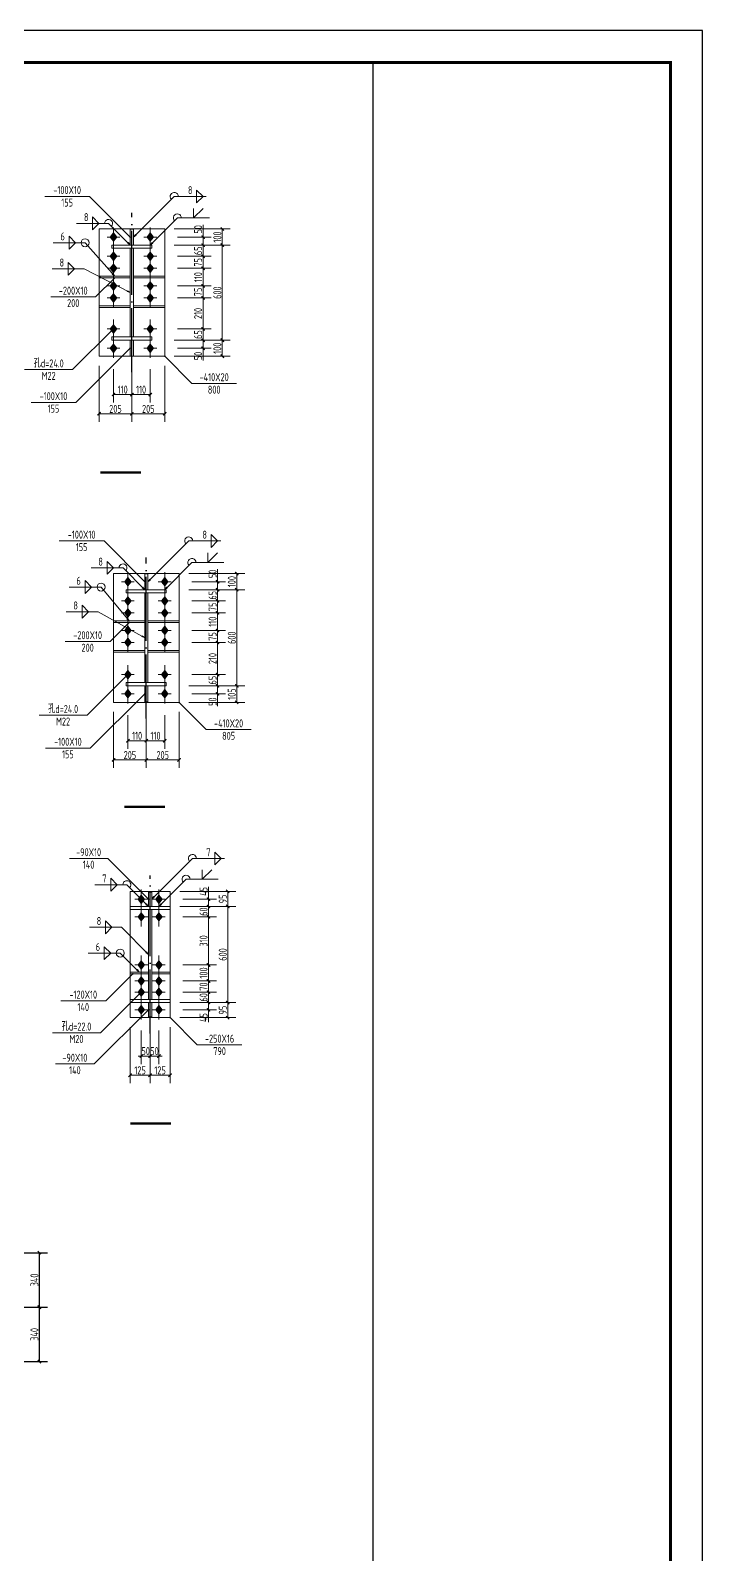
# Model space of a CAD drawing. Extents: x 95752 to 843522, y -411933 to 75567.
# Drawn here: x 244686 to 265683, y 26629 to 74247 of the extents above; entities that cross this region are included whole.
import ezdxf
from ezdxf.enums import TextEntityAlignment as Align

# ---------------------------------------------------------------- set-up
doc = ezdxf.new("R2010")
doc.units = 0
doc.header["$LTSCALE"] = 1000
doc.header["$MEASUREMENT"] = 0
doc.linetypes.add('DOTE', pattern=[2.42, 2, -0.2, 0.02, -0.2])
for name, color, linetype, lineweight in [('10', 7, 'Continuous', 18), ('20', 2, 'Continuous', 20), ('尺寸标注', 9, 'Continuous', 18), ('焊缝标注', 9, 'Continuous', 18), ('螺栓孔标注', 9, 'Continuous', 18), ('钢板标注', 9, 'Continuous', 18)]:
    doc.layers.add(name, color=color, linetype=linetype, lineweight=lineweight)
for name, color, linetype in [('DIM_SYMB', 3, 'Continuous'), ('DOTE', 1, 'Continuous'), ('PUB_TITLE', 4, 'Continuous')]:
    doc.layers.add(name, color=color, linetype=linetype)
doc.styles.add('FromPkpm', font='Pkpmeng', dxfattribs={"width": 0.7, "bigfont": 'Pkpmchn'})
doc.dimstyles.new('Pkpm_1.00', dxfattribs={"dimtxt": 250, "dimasz": 100, "dimexe": 250, "dimexo": 0.0625, "dimgap": 30, "dimtad": 1, "dimdec": 0, "dimrnd": 5, "dimzin": 0, "dimdsep": 46, "dimtxsty": 'FromPkpm', "dimblk1": 'ARCHTICK', "dimblk2": 'ARCHTICK', "dimsah": 1, "dimcen": 0.09, "dimadec": 0, "dimazin": 0, "dimtfac": 1, "dimtdec": 0, "dimtix": 1, "dimtmove": 2, "dimatfit": 1, "dimfxl": 1, "dimtolj": 1, "dimtzin": 0, "dimarcsym": 0})

# ---------------------------------------------------------------- blocks, each defined once
blk = doc.blocks.new('_ArchTick')
at = {"color": 0, "linetype": 'ByBlock', "const_width": 0.4}
blk.add_lwpolyline([(-0.5, -0.5), (0.5, 0.5)], dxfattribs=at)
blk = doc.blocks.new('*D294')
at = {"layer": 'Defpoints', "color": 0, "linetype": 'Continuous', "transparency": 16777216}
for p in [(242563, 34358), (244963, 34358), (242563, 32658)]:
    blk.add_point(p, dxfattribs=at)
at = {"layer": '尺寸标注', "color": 0, "linetype": 'Continuous', "lineweight": -2, "transparency": 16777216}
for p, q in [((242763, 34358), (245213, 34358)), ((244963, 32658), (244963, 34358)), ((242763, 32658), (245213, 32658))]:
    blk.add_line(p, q, dxfattribs=at)
at = {"layer": '尺寸标注', "color": 0, "linetype": 'Continuous', "lineweight": -2, "transparency": 16777216, "xscale": 100, "yscale": 100, "zscale": 100}
for p, rotation in [((244963, 34358), 90), ((244963, 32658), 270)]:
    blk.add_blockref('_ArchTick', p, dxfattribs=dict(at, rotation=rotation))
at = {"layer": '尺寸标注', "color": 0, "linetype": 'Continuous', "lineweight": 18, "transparency": 16777216, "insert": (244808, 33508), "char_height": 250, "attachment_point": 5, "rotation": 90, "style": 'FromPkpm'}
blk.add_mtext('\\A1;340', dxfattribs=at)
blk = doc.blocks.new('*D295')
at = {"layer": 'Defpoints', "color": 0, "linetype": 'Continuous', "transparency": 16777216}
for p in [(242563, 36058), (244963, 36058), (242563, 34358)]:
    blk.add_point(p, dxfattribs=at)
at = {"layer": '尺寸标注', "color": 0, "linetype": 'Continuous', "lineweight": -2, "transparency": 16777216}
for p, q in [((242763, 36058), (245213, 36058)), ((244963, 34358), (244963, 36058)), ((242763, 34358), (245213, 34358))]:
    blk.add_line(p, q, dxfattribs=at)
at = {"layer": '尺寸标注', "color": 0, "linetype": 'Continuous', "lineweight": -2, "transparency": 16777216, "xscale": 100, "yscale": 100, "zscale": 100}
for p, rotation in [((244963, 36058), 90), ((244963, 34358), 270)]:
    blk.add_blockref('_ArchTick', p, dxfattribs=dict(at, rotation=rotation))
at = {"layer": '尺寸标注', "color": 0, "linetype": 'Continuous', "lineweight": 18, "transparency": 16777216, "insert": (244808, 35208), "char_height": 250, "attachment_point": 5, "rotation": 90, "style": 'FromPkpm'}
blk.add_mtext('\\A1;340', dxfattribs=at)

msp = doc.modelspace()

# ---------------------------------------------------------------- hatches: boundary and pattern name
at = {"layer": '10'}
for points in [[(247279.1, 67920.3), (247179.1, 67790.3), (247279.1, 67660.3), (247379.1, 67790.3)], [(248429.1, 67920.3), (248329.1, 67790.3), (248429.1, 67660.3), (248529.1, 67790.3)], [(247279.1, 67320.3), (247179.1, 67190.3), (247279.1, 67060.3), (247379.1, 67190.3)], [(248429.1, 67320.3), (248329.1, 67190.3), (248429.1, 67060.3), (248529.1, 67190.3)], [(247279.1, 66945.3), (247179.1, 66815.3), (247279.1, 66685.3), (247379.1, 66815.3)], [(248429.1, 66945.3), (248329.1, 66815.3), (248429.1, 66685.3), (248529.1, 66815.3)], [(247279.1, 66395.3), (247179.1, 66265.3), (247279.1, 66135.3), (247379.1, 66265.3)], [(248429.1, 66395.3), (248329.1, 66265.3), (248429.1, 66135.3), (248529.1, 66265.3)], [(247279.1, 66020.3), (247179.1, 65890.3), (247279.1, 65760.3), (247379.1, 65890.3)], [(248429.1, 66020.3), (248329.1, 65890.3), (248429.1, 65760.3), (248529.1, 65890.3)], [(247279.1, 65049.9), (247179.1, 64919.9), (247279.1, 64789.9), (247379.1, 64919.9)], [(248429.1, 65049.9), (248329.1, 64919.9), (248429.1, 64789.9), (248529.1, 64919.9)], [(247279.1, 64449.9), (247179.1, 64319.9), (247279.1, 64189.9), (247379.1, 64319.9)], [(248429.1, 64449.9), (248329.1, 64319.9), (248429.1, 64189.9), (248529.1, 64319.9)], [(247730.1, 57155.1), (247630.1, 57025.1), (247730.1, 56895.1), (247830.1, 57025.1)], [(248880.1, 57155.1), (248780.1, 57025.1), (248880.1, 56895.1), (248980.1, 57025.1)], [(247730.1, 56555.1), (247630.1, 56425.1), (247730.1, 56295.1), (247830.1, 56425.1)], [(248880.1, 56555.1), (248780.1, 56425.1), (248880.1, 56295.1), (248980.1, 56425.1)], [(247730.1, 56180.1), (247630.1, 56050.1), (247730.1, 55920.1), (247830.1, 56050.1)], [(248880.1, 56180.1), (248780.1, 56050.1), (248880.1, 55920.1), (248980.1, 56050.1)], [(247730.1, 55630.1), (247630.1, 55500.1), (247730.1, 55370.1), (247830.1, 55500.1)], [(247730.1, 55255.1), (247630.1, 55125.1), (247730.1, 54995.1), (247830.1, 55125.1)], [(248880.1, 55630.1), (248780.1, 55500.1), (248880.1, 55370.1), (248980.1, 55500.1)], [(248880.1, 55255.1), (248780.1, 55125.1), (248880.1, 54995.1), (248980.1, 55125.1)], [(247730.1, 54251.4), (247630.1, 54121.4), (247730.1, 53991.4), (247830.1, 54121.4)], [(248880.1, 54251.4), (248780.1, 54121.4), (248880.1, 53991.4), (248980.1, 54121.4)], [(247730.1, 53651.4), (247630.1, 53521.4), (247730.1, 53391.4), (247830.1, 53521.4)], [(248880.1, 53651.4), (248780.1, 53521.4), (248880.1, 53391.4), (248980.1, 53521.4)], [(248148.1, 47233.4), (248048.1, 47103.4), (248148.1, 46973.4), (248248.1, 47103.4)], [(248698.1, 47233.4), (248598.1, 47103.4), (248698.1, 46973.4), (248798.1, 47103.4)], [(248148.1, 46683.4), (248048.1, 46553.4), (248148.1, 46423.4), (248248.1, 46553.4)], [(248698.1, 46683.4), (248598.1, 46553.4), (248698.1, 46423.4), (248798.1, 46553.4)], [(248148.1, 45179.6), (248048.1, 45049.6), (248148.1, 44919.6), (248248.1, 45049.6)], [(248698.1, 45179.6), (248598.1, 45049.6), (248698.1, 44919.6), (248798.1, 45049.6)], [(248148.1, 44679.6), (248048.1, 44549.6), (248148.1, 44419.6), (248248.1, 44549.6)], [(248148.1, 44329.6), (248048.1, 44199.6), (248148.1, 44069.6), (248248.1, 44199.6)], [(248698.1, 44679.6), (248598.1, 44549.6), (248698.1, 44419.6), (248798.1, 44549.6)], [(248698.1, 44329.6), (248598.1, 44199.6), (248698.1, 44069.6), (248798.1, 44199.6)], [(248148.1, 43779.6), (248048.1, 43649.6), (248148.1, 43519.6), (248248.1, 43649.6)], [(248698.1, 43779.6), (248598.1, 43649.6), (248698.1, 43519.6), (248798.1, 43649.6)]]:
    msp.add_hatch(color=1, dxfattribs=at).paths.add_polyline_path(points)
at = {"layer": '焊缝标注'}
for points in [[(247804.1, 67540.3), (247744.1, 67621.7), (247722.9, 67600.5)], [(247904.1, 67790.3), (247985.5, 67850.4), (247964.3, 67871.6)], [(248429.1, 67540.3), (248510.5, 67600.4), (248489.3, 67621.6)], [(247316.6, 66565.3), (247261.8, 66650.3), (247239.3, 66630.5)], [(247804.1, 66055.1), (247722.2, 66114.4), (247708.4, 66087.8)], [(248255.1, 56775.1), (248195.1, 56856.5), (248173.8, 56835.3)], [(248355.1, 57025.1), (248436.4, 57085.2), (248415.2, 57106.4)], [(248880.1, 56775.1), (248961.4, 56835.2), (248940.2, 56856.4)], [(247767.6, 55800.1), (247715.2, 55886.7), (247692.1, 55867.5)], [(248255.1, 55273.3), (248175, 55335.1), (248160.4, 55308.9)], [(248473.1, 47103.4), (248554.5, 47163.5), (248533.3, 47184.7)], [(248373.1, 46878.4), (248313.1, 46959.8), (248291.9, 46938.6)], [(248698.1, 46878.4), (248779.5, 46938.5), (248758.3, 46959.7)], [(248373.1, 45376.5), (248313.1, 45457.9), (248291.9, 45436.7)], [(248085.6, 44824.6), (248025.6, 44906), (248004.4, 44884.8)]]:
    msp.add_hatch(color=0, dxfattribs=at).paths.add_polyline_path(points)
at = {"layer": '螺栓孔标注'}
h = msp.add_hatch(color=0, dxfattribs=at)
edge = h.paths.add_edge_path()
edge.add_arc((247279.1, 64919.9), 10, 0, 360)
h = msp.add_hatch(color=0, dxfattribs=at)
edge = h.paths.add_edge_path()
edge.add_arc((247730.1, 54121.4), 10, 0, 360)
h = msp.add_hatch(color=0, dxfattribs=at)
edge = h.paths.add_edge_path()
edge.add_arc((248148.1, 44199.6), 10, 0, 360)
at = {"layer": '钢板标注'}
h = msp.add_hatch(color=0, dxfattribs=at)
edge = h.paths.add_edge_path()
edge.add_arc((247804.1, 67790.3), 10, 0, 360)
h = msp.add_hatch(color=0, dxfattribs=at)
edge = h.paths.add_edge_path()
edge.add_arc((247316.6, 66515.3), 10, 0, 360)
h = msp.add_hatch(color=0, dxfattribs=at)
edge = h.paths.add_edge_path()
edge.add_arc((247804.1, 64319.9), 10, 0, 360)
h = msp.add_hatch(color=0, dxfattribs=at)
edge = h.paths.add_edge_path()
edge.add_arc((248879.1, 64069.9), 10, 0, 360)
h = msp.add_hatch(color=0, dxfattribs=at)
edge = h.paths.add_edge_path()
edge.add_arc((248255.1, 57025.1), 10, 0, 360)
h = msp.add_hatch(color=0, dxfattribs=at)
edge = h.paths.add_edge_path()
edge.add_arc((247767.6, 55750.1), 10, 0, 360)
h = msp.add_hatch(color=0, dxfattribs=at)
edge = h.paths.add_edge_path()
edge.add_arc((248255.1, 53521.4), 10, 0, 360)
h = msp.add_hatch(color=0, dxfattribs=at)
edge = h.paths.add_edge_path()
edge.add_arc((249330.1, 53254.7), 10, 0, 360)
h = msp.add_hatch(color=0, dxfattribs=at)
edge = h.paths.add_edge_path()
edge.add_arc((248373.1, 47103.4), 10, 0, 360)
h = msp.add_hatch(color=0, dxfattribs=at)
edge = h.paths.add_edge_path()
edge.add_arc((247885.6, 44774.6), 10, 0, 360)
h = msp.add_hatch(color=0, dxfattribs=at)
edge = h.paths.add_edge_path()
edge.add_arc((248373.1, 43649.6), 10, 0, 360)
h = msp.add_hatch(color=0, dxfattribs=at)
edge = h.paths.add_edge_path()
edge.add_arc((249048.1, 43403.4), 10, 0, 360)

# ---------------------------------------------------------------- linework, layer by layer
at = {"color": 2}
msp.add_lwpolyline([(255382.8, -8853.3), (264682.8, -8853.3), (264682.8, 73246.7), (255382.8, 73246.7)], close=True, dxfattribs=at)
at = {"layer": '10', "color": 9, "ltscale": 100}
for p, q in [((247479.1, 67790.3), (247079.1, 67790.3)), ((247279.1, 68090.3), (247279.1, 67490.3)), ((248629.1, 67790.3), (248229.1, 67790.3)), ((248429.1, 68090.3), (248429.1, 67490.3)), ((247479.1, 67190.3), (247079.1, 67190.3)), ((247279.1, 67490.3), (247279.1, 66890.3)), ((248629.1, 67190.3), (248229.1, 67190.3)), ((248429.1, 67490.3), (248429.1, 66890.3)), ((247479.1, 66815.3), (247079.1, 66815.3)), ((247279.1, 67115.3), (247279.1, 66515.3)), ((248629.1, 66815.3), (248229.1, 66815.3)), ((248429.1, 67115.3), (248429.1, 66515.3)), ((247479.1, 66265.3), (247079.1, 66265.3)), ((247279.1, 66565.3), (247279.1, 65965.3)), ((247279.1, 66190.3), (247279.1, 65590.3)), ((248629.1, 66265.3), (248229.1, 66265.3)), ((248429.1, 66565.3), (248429.1, 65965.3)), ((248429.1, 66190.3), (248429.1, 65590.3)), ((247479.1, 65890.3), (247079.1, 65890.3)), ((248629.1, 65890.3), (248229.1, 65890.3)), ((247479.1, 64919.9), (247079.1, 64919.9)), ((247279.1, 65219.9), (247279.1, 64619.9)), ((248629.1, 64919.9), (248229.1, 64919.9)), ((248429.1, 65219.9), (248429.1, 64619.9)), ((247479.1, 64319.9), (247079.1, 64319.9)), ((247279.1, 64619.9), (247279.1, 64019.9)), ((248629.1, 64319.9), (248229.1, 64319.9)), ((248429.1, 64619.9), (248429.1, 64019.9)), ((247730.1, 57325.1), (247730.1, 56725.1)), ((248880.1, 57325.1), (248880.1, 56725.1)), ((247930.1, 57025.1), (247530.1, 57025.1)), ((247730.1, 56725.1), (247730.1, 56125.1)), ((249080.1, 57025.1), (248680.1, 57025.1)), ((248880.1, 56725.1), (248880.1, 56125.1)), ((247930.1, 56425.1), (247530.1, 56425.1)), ((247730.1, 56350.1), (247730.1, 55750.1)), ((249080.1, 56425.1), (248680.1, 56425.1)), ((248880.1, 56350.1), (248880.1, 55750.1)), ((247930.1, 56050.1), (247530.1, 56050.1)), ((247730.1, 55800.1), (247730.1, 55200.1)), ((249080.1, 56050.1), (248680.1, 56050.1)), ((248880.1, 55800.1), (248880.1, 55200.1)), ((247930.1, 55500.1), (247530.1, 55500.1)), ((247730.1, 55425.1), (247730.1, 54825.1)), ((249080.1, 55500.1), (248680.1, 55500.1)), ((248880.1, 55425.1), (248880.1, 54825.1)), ((247930.1, 55125.1), (247530.1, 55125.1)), ((249080.1, 55125.1), (248680.1, 55125.1)), ((247730.1, 54421.4), (247730.1, 53821.4)), ((248880.1, 54421.4), (248880.1, 53821.4)), ((247930.1, 54121.4), (247530.1, 54121.4)), ((247730.1, 53821.4), (247730.1, 53221.4)), ((249080.1, 54121.4), (248680.1, 54121.4)), ((248880.1, 53821.4), (248880.1, 53221.4)), ((247930.1, 53521.4), (247530.1, 53521.4)), ((249080.1, 53521.4), (248680.1, 53521.4)), ((248148.1, 47403.4), (248148.1, 46803.4)), ((248698.1, 47403.4), (248698.1, 46803.4)), ((248348.1, 47103.4), (247948.1, 47103.4)), ((248148.1, 46853.4), (248148.1, 46253.4)), ((248898.1, 47103.4), (248498.1, 47103.4)), ((248698.1, 46853.4), (248698.1, 46253.4)), ((248348.1, 46553.4), (247948.1, 46553.4)), ((248898.1, 46553.4), (248498.1, 46553.4)), ((248148.1, 45349.6), (248148.1, 44749.6)), ((248698.1, 45349.6), (248698.1, 44749.6)), ((248348.1, 45049.6), (247948.1, 45049.6)), ((248148.1, 44849.6), (248148.1, 44249.6)), ((248898.1, 45049.6), (248498.1, 45049.6)), ((248698.1, 44849.6), (248698.1, 44249.6)), ((248348.1, 44549.6), (247948.1, 44549.6)), ((248148.1, 44499.6), (248148.1, 43899.6)), ((248898.1, 44549.6), (248498.1, 44549.6)), ((248698.1, 44499.6), (248698.1, 43899.6)), ((248348.1, 44199.6), (247948.1, 44199.6)), ((248148.1, 43949.6), (248148.1, 43349.6)), ((248898.1, 44199.6), (248498.1, 44199.6)), ((248698.1, 43949.6), (248698.1, 43349.6)), ((248348.1, 43649.6), (247948.1, 43649.6)), ((248898.1, 43649.6), (248498.1, 43649.6))]:
    msp.add_line(p, q, dxfattribs=at)
at = {"layer": '10', "color": 1, "linetype": 'Continuous'}
for points in [[(247279.1, 67920.3), (247179.1, 67790.3), (247279.1, 67660.3), (247379.1, 67790.3)], [(248429.1, 67920.3), (248329.1, 67790.3), (248429.1, 67660.3), (248529.1, 67790.3)], [(247279.1, 67320.3), (247179.1, 67190.3), (247279.1, 67060.3), (247379.1, 67190.3)], [(248429.1, 67320.3), (248329.1, 67190.3), (248429.1, 67060.3), (248529.1, 67190.3)], [(247279.1, 66945.3), (247179.1, 66815.3), (247279.1, 66685.3), (247379.1, 66815.3)], [(248429.1, 66945.3), (248329.1, 66815.3), (248429.1, 66685.3), (248529.1, 66815.3)], [(247279.1, 66395.3), (247179.1, 66265.3), (247279.1, 66135.3), (247379.1, 66265.3)], [(248429.1, 66395.3), (248329.1, 66265.3), (248429.1, 66135.3), (248529.1, 66265.3)], [(247279.1, 66020.3), (247179.1, 65890.3), (247279.1, 65760.3), (247379.1, 65890.3)], [(248429.1, 66020.3), (248329.1, 65890.3), (248429.1, 65760.3), (248529.1, 65890.3)], [(247279.1, 65049.9), (247179.1, 64919.9), (247279.1, 64789.9), (247379.1, 64919.9)], [(248429.1, 65049.9), (248329.1, 64919.9), (248429.1, 64789.9), (248529.1, 64919.9)], [(247279.1, 64449.9), (247179.1, 64319.9), (247279.1, 64189.9), (247379.1, 64319.9)], [(248429.1, 64449.9), (248329.1, 64319.9), (248429.1, 64189.9), (248529.1, 64319.9)], [(247730.1, 57155.1), (247630.1, 57025.1), (247730.1, 56895.1), (247830.1, 57025.1)], [(248880.1, 57155.1), (248780.1, 57025.1), (248880.1, 56895.1), (248980.1, 57025.1)], [(247730.1, 56555.1), (247630.1, 56425.1), (247730.1, 56295.1), (247830.1, 56425.1)], [(248880.1, 56555.1), (248780.1, 56425.1), (248880.1, 56295.1), (248980.1, 56425.1)], [(247730.1, 56180.1), (247630.1, 56050.1), (247730.1, 55920.1), (247830.1, 56050.1)], [(248880.1, 56180.1), (248780.1, 56050.1), (248880.1, 55920.1), (248980.1, 56050.1)], [(247730.1, 55630.1), (247630.1, 55500.1), (247730.1, 55370.1), (247830.1, 55500.1)], [(247730.1, 55255.1), (247630.1, 55125.1), (247730.1, 54995.1), (247830.1, 55125.1)], [(248880.1, 55630.1), (248780.1, 55500.1), (248880.1, 55370.1), (248980.1, 55500.1)], [(248880.1, 55255.1), (248780.1, 55125.1), (248880.1, 54995.1), (248980.1, 55125.1)], [(247730.1, 54251.4), (247630.1, 54121.4), (247730.1, 53991.4), (247830.1, 54121.4)], [(248880.1, 54251.4), (248780.1, 54121.4), (248880.1, 53991.4), (248980.1, 54121.4)], [(247730.1, 53651.4), (247630.1, 53521.4), (247730.1, 53391.4), (247830.1, 53521.4)], [(248880.1, 53651.4), (248780.1, 53521.4), (248880.1, 53391.4), (248980.1, 53521.4)], [(248148.1, 47233.4), (248048.1, 47103.4), (248148.1, 46973.4), (248248.1, 47103.4)], [(248698.1, 47233.4), (248598.1, 47103.4), (248698.1, 46973.4), (248798.1, 47103.4)], [(248148.1, 46683.4), (248048.1, 46553.4), (248148.1, 46423.4), (248248.1, 46553.4)], [(248698.1, 46683.4), (248598.1, 46553.4), (248698.1, 46423.4), (248798.1, 46553.4)], [(248148.1, 45179.6), (248048.1, 45049.6), (248148.1, 44919.6), (248248.1, 45049.6)], [(248698.1, 45179.6), (248598.1, 45049.6), (248698.1, 44919.6), (248798.1, 45049.6)], [(248148.1, 44679.6), (248048.1, 44549.6), (248148.1, 44419.6), (248248.1, 44549.6)], [(248148.1, 44329.6), (248048.1, 44199.6), (248148.1, 44069.6), (248248.1, 44199.6)], [(248698.1, 44679.6), (248598.1, 44549.6), (248698.1, 44419.6), (248798.1, 44549.6)], [(248698.1, 44329.6), (248598.1, 44199.6), (248698.1, 44069.6), (248798.1, 44199.6)], [(248148.1, 43779.6), (248048.1, 43649.6), (248148.1, 43519.6), (248248.1, 43649.6)], [(248698.1, 43779.6), (248598.1, 43649.6), (248698.1, 43519.6), (248798.1, 43649.6)]]:
    msp.add_lwpolyline(points, close=True, dxfattribs=at)
at = {"layer": '10', "color": 3, "ltscale": 100}
for points in [[(248479.1, 67540.3), (247229.1, 67540.3)], [(247229.1, 67540.3), (247229.1, 67440.3)], [(247229.1, 67440.3), (248479.1, 67440.3)], [(247804.1, 64669.9), (247804.1, 67440.3)], [(247904.1, 64669.9), (247904.1, 67440.3)], [(248479.1, 67440.3), (248479.1, 67540.3)], [(248479.1, 64669.9), (247229.1, 64669.9)], [(247229.1, 64669.9), (247229.1, 64569.9)], [(247229.1, 64569.9), (248479.1, 64569.9)], [(248479.1, 64569.9), (248479.1, 64669.9)], [(248930.1, 56775.1), (247680.1, 56775.1)], [(247680.1, 56775.1), (247680.1, 56675.1)], [(247680.1, 56675.1), (248930.1, 56675.1)], [(248255.1, 53871.4), (248255.1, 56675.1)], [(248355.1, 53871.4), (248355.1, 56675.1)], [(248930.1, 56675.1), (248930.1, 56775.1)], [(248930.1, 53871.4), (247680.1, 53871.4)], [(247680.1, 53871.4), (247680.1, 53771.4)], [(248930.1, 53771.4), (248930.1, 53871.4)], [(247680.1, 53771.4), (248930.1, 53771.4)], [(249048.1, 46878.4), (247798.1, 46878.4)], [(247798.1, 46878.4), (247798.1, 46778.4)], [(247798.1, 46778.4), (249048.1, 46778.4)], [(248373.1, 43974.6), (248373.1, 46778.4)], [(248473.1, 43974.6), (248473.1, 46778.4)], [(249048.1, 46778.4), (249048.1, 46878.4)], [(249048.1, 43974.6), (247798.1, 43974.6)], [(247798.1, 43974.6), (247798.1, 43874.6)], [(247798.1, 43874.6), (249048.1, 43874.6)], [(249048.1, 43874.6), (249048.1, 43974.6)]]:
    msp.add_lwpolyline(points, dxfattribs=at)
at = {"layer": '20', "ltscale": 100}
for points in [[(248879.1, 68044.9), (246829.1, 68044.9)], [(246829.1, 68044.9), (246829.1, 64069.9)], [(247904.1, 68040.3), (247804.1, 68040.3)], [(247804.1, 68040.3), (247804.1, 67540.3)], [(247904.1, 67540.3), (247904.1, 68040.3)], [(248879.1, 64069.9), (248879.1, 68044.9)], [(247804.1, 67540.3), (247904.1, 67540.3)], [(247804.1, 66565.3), (246829.1, 66565.3)], [(246829.1, 66565.3), (246829.1, 66515.3)], [(246829.1, 66515.3), (247804.1, 66515.3)], [(247804.1, 66515.3), (247804.1, 66565.3)], [(247904.1, 66565.3), (248879.1, 66565.3)], [(247904.1, 66515.3), (247904.1, 66565.3)], [(248879.1, 66515.3), (247904.1, 66515.3)], [(248879.1, 66565.3), (248879.1, 66515.3)], [(247804.1, 65640.3), (246829.1, 65640.3)], [(246829.1, 65640.3), (246829.1, 65590.3)], [(246829.1, 65590.3), (247804.1, 65590.3)], [(247804.1, 65590.3), (247804.1, 65640.3)], [(247904.1, 65640.3), (248879.1, 65640.3)], [(247904.1, 65590.3), (247904.1, 65640.3)], [(248879.1, 65590.3), (247904.1, 65590.3)], [(248879.1, 65640.3), (248879.1, 65590.3)], [(247804.1, 64569.9), (247904.1, 64569.9)], [(247804.1, 64069.9), (247804.1, 64569.9)], [(247904.1, 64569.9), (247904.1, 64069.9)], [(246829.1, 64069.9), (248879.1, 64069.9)], [(247904.1, 64069.9), (247804.1, 64069.9)], [(249330.1, 57279.7), (247280.1, 57279.7)], [(247280.1, 57279.7), (247280.1, 53254.7)], [(248355.1, 57275.1), (248255.1, 57275.1)], [(248255.1, 57275.1), (248255.1, 56775.1)], [(248355.1, 56775.1), (248355.1, 57275.1)], [(249330.1, 53254.7), (249330.1, 57279.7)], [(248255.1, 56775.1), (248355.1, 56775.1)], [(248255.1, 55800.1), (247280.1, 55800.1)], [(247280.1, 55800.1), (247280.1, 55750.1)], [(247280.1, 55750.1), (248255.1, 55750.1)], [(248255.1, 55750.1), (248255.1, 55800.1)], [(248355.1, 55800.1), (249330.1, 55800.1)], [(248355.1, 55750.1), (248355.1, 55800.1)], [(249330.1, 55750.1), (248355.1, 55750.1)], [(249330.1, 55800.1), (249330.1, 55750.1)], [(248255.1, 54875.1), (247280.1, 54875.1)], [(247280.1, 54875.1), (247280.1, 54825.1)], [(247280.1, 54825.1), (248255.1, 54825.1)], [(248255.1, 54825.1), (248255.1, 54875.1)], [(248355.1, 54875.1), (249330.1, 54875.1)], [(248355.1, 54825.1), (248355.1, 54875.1)], [(249330.1, 54825.1), (248355.1, 54825.1)], [(249330.1, 54875.1), (249330.1, 54825.1)], [(248255.1, 53771.4), (248355.1, 53771.4)], [(248255.1, 53271.4), (248255.1, 53771.4)], [(248355.1, 53771.4), (248355.1, 53271.4)], [(247280.1, 53254.7), (249330.1, 53254.7)], [(248355.1, 53271.4), (248255.1, 53271.4)], [(249048.1, 47349.6), (247798.1, 47349.6)], [(247798.1, 47349.6), (247798.1, 43403.4)], [(248473.1, 47328.4), (248373.1, 47328.4)], [(248373.1, 47328.4), (248373.1, 46878.4)], [(248473.1, 46878.4), (248473.1, 47328.4)], [(249048.1, 43403.4), (249048.1, 47349.6)], [(248373.1, 46878.4), (248473.1, 46878.4)], [(247798.1, 44774.6), (247798.1, 44824.6)], [(247798.1, 44824.6), (248373.1, 44824.6)], [(248373.1, 44774.6), (247798.1, 44774.6)], [(248373.1, 44824.6), (248373.1, 44774.6)], [(249048.1, 44824.6), (248473.1, 44824.6)], [(248473.1, 44824.6), (248473.1, 44774.6)], [(248473.1, 44774.6), (249048.1, 44774.6)], [(249048.1, 44774.6), (249048.1, 44824.6)], [(248373.1, 43874.6), (248473.1, 43874.6)], [(248373.1, 43424.6), (248373.1, 43874.6)], [(248473.1, 43874.6), (248473.1, 43424.6)], [(247798.1, 43403.4), (249048.1, 43403.4)], [(248473.1, 43424.6), (248373.1, 43424.6)]]:
    msp.add_lwpolyline(points, dxfattribs=at)
at = {"layer": 'DIM_SYMB', "color": 2, "const_width": 70}
for points in [[(246863.6, 60437.5), (248137.6, 60437.5)], [(247616.1, 49990.8), (248890.1, 49990.8)], [(247802.2, 40096.1), (249076.2, 40096.1)]]:
    msp.add_lwpolyline(points, dxfattribs=at)
at = {"layer": 'DOTE', "linetype": 'DOTE'}
for p, q in [((247854.1, 63569.9), (247854.1, 68544.9)), ((248305.1, 52754.7), (248305.1, 57779.7)), ((248423.1, 42903.4), (248423.1, 47849.6))]:
    msp.add_line(p, q, dxfattribs=at)
at = {"layer": 'PUB_TITLE'}
msp.add_lwpolyline([(146782.8, -9853.3), (265682.8, -9853.3), (265682.8, 74246.7), (146782.8, 74246.7)], close=True, dxfattribs=at)
at = {"layer": 'PUB_TITLE', "const_width": 100}
msp.add_lwpolyline([(149282.8, -8853.3), (264682.8, -8853.3), (264682.8, 73246.7), (149282.8, 73246.7)], close=True, dxfattribs=at)
at = {"layer": '尺寸标注', "color": 0, "linetype": 'Continuous', "lineweight": 18}
for p, q in [((250079.1, 67790.3), (250079.1, 68179.2)), ((249179.1, 68044.9), (250929.1, 68044.9)), ((249279.1, 67790.3), (250329.1, 67790.3)), ((250079.1, 67540.3), (250079.1, 67790.3)), ((250679.1, 67540.3), (250679.1, 68044.9)), ((249179.1, 67540.3), (250929.1, 67540.3)), ((249179.1, 67540.3), (250929.1, 67540.3)), ((249279.1, 67540.3), (250329.1, 67540.3)), ((249279.1, 67540.3), (250329.1, 67540.3)), ((249279.1, 67190.3), (250329.1, 67190.3)), ((249279.1, 67190.3), (250329.1, 67190.3)), ((250079.1, 67190.3), (250079.1, 67540.3)), ((250079.1, 66815.3), (250079.1, 67190.3)), ((250679.1, 64569.9), (250679.1, 67540.3)), ((249279.1, 66815.3), (250329.1, 66815.3)), ((249279.1, 66815.3), (250329.1, 66815.3)), ((250079.1, 66265.3), (250079.1, 66815.3)), ((249279.1, 66265.3), (250329.1, 66265.3)), ((249279.1, 66265.3), (250329.1, 66265.3)), ((250079.1, 65890.3), (250079.1, 66265.3)), ((249279.1, 65890.3), (250329.1, 65890.3)), ((249279.1, 65890.3), (250329.1, 65890.3)), ((250079.1, 64919.9), (250079.1, 65890.3)), ((249279.1, 64919.9), (250329.1, 64919.9)), ((249279.1, 64919.9), (250329.1, 64919.9)), ((250079.1, 64569.9), (250079.1, 64919.9)), ((249179.1, 64569.9), (250929.1, 64569.9)), ((249179.1, 64569.9), (250929.1, 64569.9)), ((249279.1, 64569.9), (250329.1, 64569.9)), ((249279.1, 64569.9), (250329.1, 64569.9)), ((249279.1, 64319.9), (250329.1, 64319.9)), ((250079.1, 64569.9), (250079.1, 64319.9)), ((250079.1, 64319.9), (250079.1, 63931.1)), ((250679.1, 64069.9), (250679.1, 64569.9)), ((249179.1, 64069.9), (250929.1, 64069.9)), ((246829.1, 63769.9), (246829.1, 62019.9)), ((247279.1, 63669.9), (247279.1, 62619.9)), ((247854.1, 63769.9), (247854.1, 62019.9)), ((247854.1, 63769.9), (247854.1, 62019.9)), ((247854.1, 63669.9), (247854.1, 62619.9)), ((247854.1, 63669.9), (247854.1, 62619.9)), ((248429.1, 63669.9), (248429.1, 62619.9)), ((248879.1, 63769.9), (248879.1, 62019.9)), ((247279.1, 62869.9), (247854.1, 62869.9)), ((247854.1, 62869.9), (248429.1, 62869.9)), ((246829.1, 62269.9), (247854.1, 62269.9)), ((247854.1, 62269.9), (248879.1, 62269.9)), ((249630.1, 57279.7), (251380.1, 57279.7)), ((250530.1, 57025.1), (250530.1, 57414)), ((251130.1, 56775.1), (251130.1, 57279.7)), ((249630.1, 56775.1), (251380.1, 56775.1)), ((249630.1, 56775.1), (251380.1, 56775.1)), ((249730.1, 57025.1), (250780.1, 57025.1)), ((249730.1, 56775.1), (250780.1, 56775.1)), ((249730.1, 56775.1), (250780.1, 56775.1)), ((250530.1, 56775.1), (250530.1, 57025.1)), ((250530.1, 56425.1), (250530.1, 56775.1)), ((251130.1, 53771.4), (251130.1, 56775.1)), ((249730.1, 56425.1), (250780.1, 56425.1)), ((249730.1, 56425.1), (250780.1, 56425.1)), ((250530.1, 56050.1), (250530.1, 56425.1)), ((249730.1, 56050.1), (250780.1, 56050.1)), ((249730.1, 56050.1), (250780.1, 56050.1)), ((250530.1, 55500.1), (250530.1, 56050.1)), ((249730.1, 55500.1), (250780.1, 55500.1)), ((249730.1, 55500.1), (250780.1, 55500.1)), ((250530.1, 55125.1), (250530.1, 55500.1)), ((249730.1, 55125.1), (250780.1, 55125.1)), ((249730.1, 55125.1), (250780.1, 55125.1)), ((250530.1, 54121.4), (250530.1, 55125.1)), ((249730.1, 54121.4), (250780.1, 54121.4)), ((249730.1, 54121.4), (250780.1, 54121.4)), ((250530.1, 53771.4), (250530.1, 54121.4)), ((249630.1, 53771.4), (251380.1, 53771.4)), ((249630.1, 53771.4), (251380.1, 53771.4)), ((249730.1, 53771.4), (250780.1, 53771.4)), ((249730.1, 53771.4), (250780.1, 53771.4)), ((249730.1, 53521.4), (250780.1, 53521.4)), ((250530.1, 53771.4), (250530.1, 53521.4)), ((250530.1, 53521.4), (250530.1, 53132.5)), ((251130.1, 53254.7), (251130.1, 53771.4)), ((247280.1, 52954.7), (247280.1, 51204.7)), ((248305.1, 52954.7), (248305.1, 51204.7)), ((248305.1, 52954.7), (248305.1, 51204.7)), ((249330.1, 52954.7), (249330.1, 51204.7)), ((249630.1, 53254.7), (251380.1, 53254.7)), ((247730.1, 52854.7), (247730.1, 51804.7)), ((248305.1, 52854.7), (248305.1, 51804.7)), ((248305.1, 52854.7), (248305.1, 51804.7)), ((248880.1, 52854.7), (248880.1, 51804.7)), ((247730.1, 52054.7), (248305.1, 52054.7)), ((248305.1, 52054.7), (248880.1, 52054.7)), ((247280.1, 51454.7), (248305.1, 51454.7)), ((248305.1, 51454.7), (249330.1, 51454.7)), ((249348.1, 47349.6), (251098.1, 47349.6)), ((250248.1, 47103.4), (250248.1, 47492.2)), ((250848.1, 46878.4), (250848.1, 47349.6)), ((249348.1, 46878.4), (251098.1, 46878.4)), ((249348.1, 46878.4), (251098.1, 46878.4)), ((249448.1, 47103.4), (250498.1, 47103.4)), ((249448.1, 46878.4), (250498.1, 46878.4)), ((249448.1, 46878.4), (250498.1, 46878.4)), ((250248.1, 46878.4), (250248.1, 47103.4)), ((250248.1, 46553.4), (250248.1, 46878.4)), ((250848.1, 43874.6), (250848.1, 46878.4)), ((249448.1, 46553.4), (250498.1, 46553.4)), ((249448.1, 46553.4), (250498.1, 46553.4)), ((250248.1, 45049.6), (250248.1, 46553.4)), ((249448.1, 45049.6), (250498.1, 45049.6)), ((249448.1, 45049.6), (250498.1, 45049.6)), ((250248.1, 44549.6), (250248.1, 45049.6)), ((249448.1, 44549.6), (250498.1, 44549.6)), ((249448.1, 44549.6), (250498.1, 44549.6)), ((250248.1, 44199.6), (250248.1, 44549.6)), ((249348.1, 43874.6), (251098.1, 43874.6)), ((249348.1, 43874.6), (251098.1, 43874.6)), ((249448.1, 44199.6), (250498.1, 44199.6)), ((249448.1, 44199.6), (250498.1, 44199.6)), ((249448.1, 43874.6), (250498.1, 43874.6)), ((249448.1, 43874.6), (250498.1, 43874.6)), ((250248.1, 43874.6), (250248.1, 44199.6)), ((250248.1, 43874.6), (250248.1, 43649.6)), ((250848.1, 43403.4), (250848.1, 43874.6)), ((249348.1, 43403.4), (251098.1, 43403.4)), ((249448.1, 43649.6), (250498.1, 43649.6)), ((250248.1, 43649.6), (250248.1, 43260.7)), ((247798.1, 43103.4), (247798.1, 41353.4)), ((248148.1, 43003.4), (248148.1, 41953.4)), ((248423.1, 43103.4), (248423.1, 41353.4)), ((248423.1, 43103.4), (248423.1, 41353.4)), ((248423.1, 43003.4), (248423.1, 41953.4)), ((248423.1, 43003.4), (248423.1, 41953.4)), ((248698.1, 43003.4), (248698.1, 41953.4)), ((249048.1, 43103.4), (249048.1, 41353.4)), ((248148.1, 42203.4), (248048.1, 42203.4)), ((248148.1, 42203.4), (248423.1, 42203.4)), ((248423.1, 42203.4), (248323.1, 42203.4)), ((248423.1, 42203.4), (248698.1, 42203.4)), ((248423.1, 42203.4), (248523.1, 42203.4)), ((248698.1, 42203.4), (248798.1, 42203.4)), ((247798.1, 41603.4), (248423.1, 41603.4)), ((248423.1, 41603.4), (249048.1, 41603.4))]:
    msp.add_line(p, q, dxfattribs=at)
at = {"layer": '焊缝标注', "color": 0, "lineweight": 18, "ltscale": 100}
for p, q in [((247904.1, 67790.3), (249177.4, 69062.6)), ((247804.1, 67540.3), (247126.1, 68219.9)), ((248429.1, 67540.3), (249278, 68388.5)), ((247316.6, 66565.3), (246391.4, 67616.3)), ((247804.1, 66055.1), (246365.9, 66799.6)), ((248355.1, 57025.1), (249628.4, 58297.4)), ((248880.1, 56775.1), (249728.9, 57623.3)), ((248255.1, 56775.1), (247577.1, 57454.8)), ((247767.6, 55800.1), (246890.3, 56856.9)), ((248255.1, 55273.3), (246797.4, 56086.7)), ((248473.1, 47103.4), (249746.4, 48375.7)), ((248698.1, 46878.4), (249547, 47726.6)), ((248373.1, 46878.4), (247695.1, 47558)), ((248373.1, 45376.5), (247525.6, 46226)), ((248085.6, 44824.6), (247492.4, 45419.2))]:
    msp.add_line(p, q, dxfattribs=at)
at = {"layer": '焊缝标注', "color": 0, "ltscale": 100}
for p, q in [((249177.4, 69062.6), (250177.4, 69062.6)), ((249877.4, 69262.6), (250077.4, 69062.6)), ((249877.4, 69062.6), (249877.4, 69262.6)), ((249877.4, 68862.6), (250077.4, 69062.6)), ((249877.4, 69062.6), (249877.4, 68862.6)), ((249778, 68388.5), (249778, 68688.5)), ((249778, 68388.5), (250078, 68688.5)), ((247126.1, 68219.9), (246126.1, 68219.9)), ((246826.1, 68219.9), (246626.1, 68419.9)), ((246626.1, 68219.9), (246626.1, 68419.9)), ((246826.1, 68219.9), (246626.1, 68019.9)), ((246626.1, 68219.9), (246626.1, 68019.9)), ((249278, 68388.5), (250278, 68388.5)), ((246091.4, 67616.3), (245891.4, 67816.3)), ((245891.4, 67616.3), (245891.4, 67816.3)), ((246391.4, 67616.3), (245391.4, 67616.3)), ((246091.4, 67616.3), (245891.4, 67416.3)), ((245891.4, 67616.3), (245891.4, 67416.3)), ((246365.9, 66799.6), (245365.9, 66799.6)), ((246065.9, 66799.6), (245865.9, 66999.6)), ((245865.9, 66799.6), (245865.9, 66999.6)), ((246065.9, 66799.6), (245865.9, 66599.6)), ((245865.9, 66799.6), (245865.9, 66599.6)), ((249628.4, 58297.4), (250628.4, 58297.4)), ((250328.4, 58497.4), (250528.4, 58297.4)), ((250328.4, 58297.4), (250328.4, 58497.4)), ((250328.4, 58097.4), (250528.4, 58297.4)), ((250328.4, 58297.4), (250328.4, 58097.4)), ((247277.1, 57454.8), (247077.1, 57654.8)), ((247077.1, 57454.8), (247077.1, 57654.8)), ((249728.9, 57623.3), (250728.9, 57623.3)), ((250228.9, 57623.3), (250228.9, 57923.3)), ((250228.9, 57623.3), (250528.9, 57923.3)), ((247577.1, 57454.8), (246577.1, 57454.8)), ((247277.1, 57454.8), (247077.1, 57254.8)), ((247077.1, 57454.8), (247077.1, 57254.8)), ((246890.3, 56856.9), (245890.3, 56856.9)), ((246590.3, 56856.9), (246390.3, 57056.9)), ((246390.3, 56856.9), (246390.3, 57056.9)), ((246590.3, 56856.9), (246390.3, 56656.9)), ((246390.3, 56856.9), (246390.3, 56656.9)), ((246497.4, 56086.7), (246297.4, 56286.7)), ((246297.4, 56086.7), (246297.4, 56286.7)), ((246797.4, 56086.7), (245797.4, 56086.7)), ((246497.4, 56086.7), (246297.4, 55886.7)), ((246297.4, 56086.7), (246297.4, 55886.7)), ((250446.4, 48575.7), (250646.4, 48375.7)), ((250446.4, 48375.7), (250446.4, 48575.7)), ((249746.4, 48375.7), (250746.4, 48375.7)), ((250446.4, 48175.7), (250646.4, 48375.7)), ((250446.4, 48375.7), (250446.4, 48175.7)), ((247395.1, 47558), (247195.1, 47758)), ((247195.1, 47558), (247195.1, 47758)), ((249547, 47726.6), (250547, 47726.6)), ((250047, 47726.6), (250047, 48026.6)), ((250047, 47726.6), (250347, 48026.6)), ((247695.1, 47558), (246695.1, 47558)), ((247395.1, 47558), (247195.1, 47358)), ((247195.1, 47558), (247195.1, 47358)), ((247525.6, 46226), (246525.6, 46226)), ((247225.6, 46226), (247025.6, 46426)), ((247025.6, 46226), (247025.6, 46426)), ((247225.6, 46226), (247025.6, 46026)), ((247025.6, 46226), (247025.6, 46026)), ((247492.4, 45419.2), (246492.4, 45419.2)), ((247192.4, 45419.2), (246992.4, 45619.2)), ((246992.4, 45419.2), (246992.4, 45619.2)), ((247192.4, 45419.2), (246992.4, 45219.2)), ((246992.4, 45419.2), (246992.4, 45219.2))]:
    msp.add_line(p, q, dxfattribs=at)
at = {"layer": '焊缝标注', "color": 0, "linetype": 'Continuous'}
for points in [[(247804.1, 67540.3), (247744.1, 67621.7), (247722.9, 67600.5)], [(247904.1, 67790.3), (247985.5, 67850.4), (247964.3, 67871.6)], [(248429.1, 67540.3), (248510.5, 67600.4), (248489.3, 67621.6)], [(247316.6, 66565.3), (247261.8, 66650.3), (247239.3, 66630.5)], [(247804.1, 66055.1), (247722.2, 66114.4), (247708.4, 66087.8)], [(248255.1, 56775.1), (248195.1, 56856.5), (248173.8, 56835.3)], [(248355.1, 57025.1), (248436.4, 57085.2), (248415.2, 57106.4)], [(248880.1, 56775.1), (248961.4, 56835.2), (248940.2, 56856.4)], [(247767.6, 55800.1), (247715.2, 55886.7), (247692.1, 55867.5)], [(248255.1, 55273.3), (248175, 55335.1), (248160.4, 55308.9)], [(248473.1, 47103.4), (248554.5, 47163.5), (248533.3, 47184.7)], [(248373.1, 46878.4), (248313.1, 46959.8), (248291.9, 46938.6)], [(248698.1, 46878.4), (248779.5, 46938.5), (248758.3, 46959.7)], [(248373.1, 45376.5), (248313.1, 45457.9), (248291.9, 45436.7)], [(248085.6, 44824.6), (248025.6, 44906), (248004.4, 44884.8)]]:
    msp.add_lwpolyline(points, close=True, dxfattribs=at)
at = {"layer": '焊缝标注', "color": 0, "ltscale": 100}
for centre in [(246391.4, 67616.3), (246890.3, 56856.9), (247492.4, 45419.2)]:
    msp.add_circle(centre, 125, dxfattribs=at)
for centre, start, end in [((249177.4, 69062.6), 0, 224.97719), ((247126.1, 68219.9), 314.93155, 180), ((249278, 68388.5), 0, 224.97719), ((249628.4, 58297.4), 0, 224.97719), ((249728.9, 57623.3), 0, 224.97719), ((247577.1, 57454.8), 314.93158, 180), ((249746.4, 48375.7), 0, 224.97719), ((247695.1, 47558), 314.93158, 180), ((249547, 47726.6), 0, 224.97719)]:
    msp.add_arc(centre, 125, start, end, dxfattribs=at)
at = {"layer": '螺栓孔标注', "color": 0, "ltscale": 100}
for p, q in [((247279.1, 64919.9), (246003.8, 63649.7)), ((246003.8, 63649.7), (244503.8, 63649.7)), ((247730.1, 54121.4), (246454.7, 52851.1)), ((246454.7, 52851.1), (244954.7, 52851.1)), ((248148.1, 44199.6), (246872.8, 42929.3)), ((246872.8, 42929.3), (245372.8, 42929.3))]:
    msp.add_line(p, q, dxfattribs=at)
for centre in [(247279.1, 64919.9), (247730.1, 54121.4), (248148.1, 44199.6)]:
    msp.add_circle(centre, 10, dxfattribs=at)
at = {"layer": '钢板标注', "color": 0, "ltscale": 100}
for p, q in [((246532.9, 69064.6), (245132.9, 69064.6)), ((247804.1, 67790.3), (246532.9, 69064.6)), ((247316.6, 66515.3), (246721.5, 65922.5)), ((246721.5, 65922.5), (245321.5, 65922.5)), ((247804.1, 64319.9), (246103.7, 62626.3)), ((248879.1, 64069.9), (249725.3, 63219)), ((249725.3, 63219), (251125.3, 63219)), ((246103.7, 62626.3), (244703.7, 62626.3)), ((246983.8, 58299.5), (245583.8, 58299.5)), ((248255.1, 57025.1), (246983.8, 58299.5)), ((247767.6, 55750.1), (247172.4, 55157.4)), ((247172.4, 55157.4), (245772.4, 55157.4)), ((248255.1, 53521.4), (246554.6, 51827.7)), ((249330.1, 53254.7), (250176.2, 52403.9)), ((250176.2, 52403.9), (251576.2, 52403.9)), ((246554.6, 51827.7), (245154.6, 51827.7)), ((247101.9, 48377.7), (245901.9, 48377.7)), ((248373.1, 47103.4), (247101.9, 48377.7)), ((247885.6, 44774.6), (247035.4, 43927.7)), ((247035.4, 43927.7), (245635.4, 43927.7)), ((248373.1, 43649.6), (246672.7, 41955.9)), ((249048.1, 43403.4), (249894.3, 42552.5)), ((249894.3, 42552.5), (251294.3, 42552.5)), ((246672.7, 41955.9), (245472.7, 41955.9))]:
    msp.add_line(p, q, dxfattribs=at)
for centre in [(247804.1, 67790.3), (247316.6, 66515.3), (247804.1, 64319.9), (248879.1, 64069.9), (248255.1, 57025.1), (247767.6, 55750.1), (248255.1, 53521.4), (249330.1, 53254.7), (248373.1, 47103.4), (247885.6, 44774.6), (248373.1, 43649.6), (249048.1, 43403.4)]:
    msp.add_circle(centre, 10, dxfattribs=at)

# ---------------------------------------------------------------- block references
at = {"layer": '尺寸标注', "color": 0, "linetype": 'Continuous', "lineweight": 18, "xscale": 100, "yscale": 100, "zscale": 100}
for p, rotation in [((250679.1, 68044.9), 90), ((250079.1, 67790.3), 90), ((250079.1, 67540.3), 90), ((250079.1, 67540.3), 270), ((250079.1, 67190.3), 90), ((250079.1, 67190.3), 270), ((250679.1, 67540.3), 270), ((250679.1, 67540.3), 90), ((250079.1, 66815.3), 270), ((250079.1, 66815.3), 90), ((250079.1, 66265.3), 270), ((250079.1, 66265.3), 90), ((250079.1, 65890.3), 90), ((250079.1, 65890.3), 270), ((250079.1, 64919.9), 270), ((250079.1, 64919.9), 90), ((250079.1, 64569.9), 270), ((250079.1, 64569.9), 90), ((250079.1, 64319.9), 270), ((250679.1, 64569.9), 270), ((250679.1, 64569.9), 90), ((250679.1, 64069.9), 270), ((247279.1, 62869.9), 180), ((247854.1, 62869.9), 180), ((246829.1, 62269.9), 180), ((247854.1, 62269.9), 180), ((251130.1, 57279.7), 90), ((250530.1, 57025.1), 90), ((250530.1, 56775.1), 90), ((250530.1, 56775.1), 270), ((251130.1, 56775.1), 270), ((251130.1, 56775.1), 90), ((250530.1, 56425.1), 90), ((250530.1, 56425.1), 270), ((250530.1, 56050.1), 270), ((250530.1, 56050.1), 90), ((250530.1, 55500.1), 270), ((250530.1, 55500.1), 90), ((250530.1, 55125.1), 90), ((250530.1, 55125.1), 270), ((250530.1, 54121.4), 270), ((250530.1, 54121.4), 90), ((250530.1, 53771.4), 270), ((250530.1, 53771.4), 90), ((251130.1, 53771.4), 270), ((251130.1, 53771.4), 90), ((250530.1, 53521.4), 270), ((251130.1, 53254.7), 270), ((247730.1, 52054.7), 180), ((248305.1, 52054.7), 180), ((247280.1, 51454.7), 180), ((248305.1, 51454.7), 180), ((250248.1, 47103.4), 90), ((250848.1, 47349.6), 90), ((250248.1, 46878.4), 90), ((250248.1, 46878.4), 270), ((250848.1, 46878.4), 270), ((250848.1, 46878.4), 90), ((250248.1, 46553.4), 90), ((250248.1, 46553.4), 270), ((250248.1, 45049.6), 270), ((250248.1, 45049.6), 90), ((250248.1, 44549.6), 270), ((250248.1, 44549.6), 90), ((250248.1, 44199.6), 270), ((250248.1, 44199.6), 90), ((250248.1, 43874.6), 270), ((250248.1, 43874.6), 90), ((250848.1, 43874.6), 270), ((250848.1, 43874.6), 90), ((250248.1, 43649.6), 270), ((250848.1, 43403.4), 270), ((248423.1, 42203.4), 180), ((248698.1, 42203.4), 180), ((247798.1, 41603.4), 180), ((248423.1, 41603.4), 180)]:
    msp.add_blockref('_ArchTick', p, dxfattribs=dict(at, rotation=rotation))
for p in [(247854.1, 62869.9), (248429.1, 62869.9), (247854.1, 62269.9), (248879.1, 62269.9), (248305.1, 52054.7), (248880.1, 52054.7), (248305.1, 51454.7), (249330.1, 51454.7), (248148.1, 42203.4), (248423.1, 42203.4), (248423.1, 41603.4), (249048.1, 41603.4)]:
    msp.add_blockref('_ArchTick', p, dxfattribs=at)

# ---------------------------------------------------------------- texts
at = {"layer": '尺寸标注', "color": 0, "linetype": 'Continuous', "lineweight": 18, "char_height": 250, "attachment_point": 5, "rotation": 90, "style": 'FromPkpm'}
for s, insert in [('\\A1;50', (249924.1, 68034.7)), ('\\A1;100', (250524.1, 67792.6)), ('\\A1;65', (249924.1, 67365.3)), ('\\A1;75', (249924.1, 67002.8)), ('\\A1;110', (249924.1, 66540.3)), ('\\A1;600', (250524.1, 66055.1)), ('\\A1;75', (249924.1, 66077.8)), ('\\A1;210', (249924.1, 65405.1)), ('\\A1;65', (249924.1, 64744.9)), ('\\A1;100', (250524.1, 64319.9)), ('\\A1;50', (249924.1, 64075.5)), ('\\A1;50', (250375.1, 57269.6)), ('\\A1;100', (250975.1, 57027.4)), ('\\A1;65', (250375.1, 56600.1)), ('\\A1;75', (250375.1, 56237.6)), ('\\A1;110', (250375.1, 55775.1)), ('\\A1;75', (250375.1, 55312.6)), ('\\A1;600', (250975.1, 55273.3)), ('\\A1;210', (250375.1, 54623.3)), ('\\A1;65', (250375.1, 53946.4)), ('\\A1;50', (250375.1, 53277)), ('\\A1;105', (250975.1, 53513.1)), ('\\A1;45', (250093.1, 47347.8)), ('\\A1;95', (250693.1, 47114)), ('\\A1;60', (250093.1, 46715.9)), ('\\A1;310', (250093.1, 45801.5)), ('\\A1;600', (250693.1, 45376.5)), ('\\A1;100', (250093.1, 44799.6)), ('\\A1;70', (250093.1, 44374.6)), ('\\A1;60', (250093.1, 44037.1)), ('\\A1;45', (250093.1, 43405.1)), ('\\A1;95', (250693.1, 43639))]:
    msp.add_mtext(s, dxfattribs=dict(at, insert=insert))
at = {"layer": '尺寸标注', "color": 0, "linetype": 'Continuous', "lineweight": 18, "char_height": 250, "attachment_point": 5, "style": 'FromPkpm'}
for s, insert in [('\\A1;110', (247566.6, 63024.9)), ('\\A1;110', (248141.6, 63024.9)), ('\\A1;205', (247341.6, 62424.9)), ('\\A1;205', (248366.6, 62424.9)), ('\\A1;110', (248017.6, 52209.7)), ('\\A1;110', (248592.6, 52209.7)), ('\\A1;205', (247792.6, 51609.7)), ('\\A1;205', (248817.6, 51609.7)), ('\\A1;50', (248285.6, 42358.4)), ('\\A1;50', (248560.6, 42358.4)), ('\\A1;125', (248110.6, 41758.4)), ('\\A1;125', (248735.6, 41758.4))]:
    msp.add_mtext(s, dxfattribs=dict(at, insert=insert))
at = {"layer": '焊缝标注', "color": 0, "style": 'FromPkpm', "width": 0.7}
for s, p in [('8', (249677.4, 69132.6)), ('8', (246426.1, 68289.9)), ('6', (245691.4, 67686.3)), ('8', (245665.9, 66869.6)), ('8', (250128.4, 58367.4)), ('8', (246877.1, 57524.8)), ('6', (246190.3, 56926.9)), ('8', (246097.4, 56156.7)), ('7', (250246.4, 48445.7)), ('7', (246995.1, 47628)), ('8', (246825.6, 46296)), ('6', (246792.4, 45489.2))]:
    msp.add_text(s, height=250, dxfattribs=at).set_placement(p, align=Align.CENTER)
at = {"layer": '螺栓孔标注', "color": 0, "style": 'FromPkpm', "width": 0.7}
for s, p in [('孔d=24.0', (245253.8, 63719.7)), ('孔d=24.0', (245704.7, 52921.1)), ('孔d=22.0', (246122.8, 42999.3))]:
    msp.add_text(s, height=250, dxfattribs=at).set_placement(p, align=Align.CENTER)
for s, p in [('M22', (245253.8, 63579.7)), ('M22', (245704.7, 52781.1)), ('M20', (246122.8, 42859.3))]:
    msp.add_text(s, height=250, dxfattribs=at).set_placement(p, align=Align.TOP_CENTER)
at = {"layer": '钢板标注', "color": 0, "style": 'FromPkpm', "width": 0.7}
for s, p in [('-100X10', (245832.9, 69134.6)), ('-200X10', (246021.5, 65992.5)), ('-410X20', (250425.3, 63289)), ('-100X10', (245403.7, 62696.3)), ('-100X10', (246283.8, 58369.5)), ('-200X10', (246472.4, 55227.4)), ('-410X20', (250876.2, 52473.9)), ('-100X10', (245854.6, 51897.7)), ('-90X10', (246501.9, 48447.7)), ('-120X10', (246335.4, 43997.7)), ('-250X16', (250594.3, 42622.5)), ('-90X10', (246072.7, 42025.9))]:
    msp.add_text(s, height=250, dxfattribs=at).set_placement(p, align=Align.CENTER)
for s, p in [('155', (245832.9, 68994.6)), ('200', (246021.5, 65852.5)), ('800', (250425.3, 63149)), ('155', (245403.7, 62556.3)), ('155', (246283.8, 58229.5)), ('200', (246472.4, 55087.4)), ('805', (250876.2, 52333.9)), ('155', (245854.6, 51757.7)), ('140', (246501.9, 48307.7)), ('140', (246335.4, 43857.7)), ('790', (250594.3, 42482.5)), ('140', (246072.7, 41885.9))]:
    msp.add_text(s, height=250, dxfattribs=at).set_placement(p, align=Align.TOP_CENTER)

# ---------------------------------------------------------------- dimensions: what is measured, and where the dimension line sits
at = {"layer": '尺寸标注', "color": 0, "linetype": 'Continuous', "lineweight": 18}
for base, p1, p2, picture, middle in [((244963.2, 36057.7), (242563.2, 34357.7), (242563.2, 36057.7), '*D295', (244808.2, 35207.7)), ((244963.2, 34357.7), (242563.2, 32657.7), (242563.2, 34357.7), '*D294', (244808.2, 33507.7))]:
    dim = msp.add_linear_dim(base=base, p1=p1, p2=p2, angle=90, text='340', dimstyle='Pkpm_1.00', override={"dimexo": 200, "dimtad": 1, "dimjust": 0, "dimtih": 0, "dimtoh": 0, "dimtix": 1, "dimtmove": 0, "dimatfit": 3}, dxfattribs=at)
    dim.commit()
    dim.dimension.update_dxf_attribs({"geometry": picture, "text_midpoint": middle})

doc.saveas('drawing.dxf')
